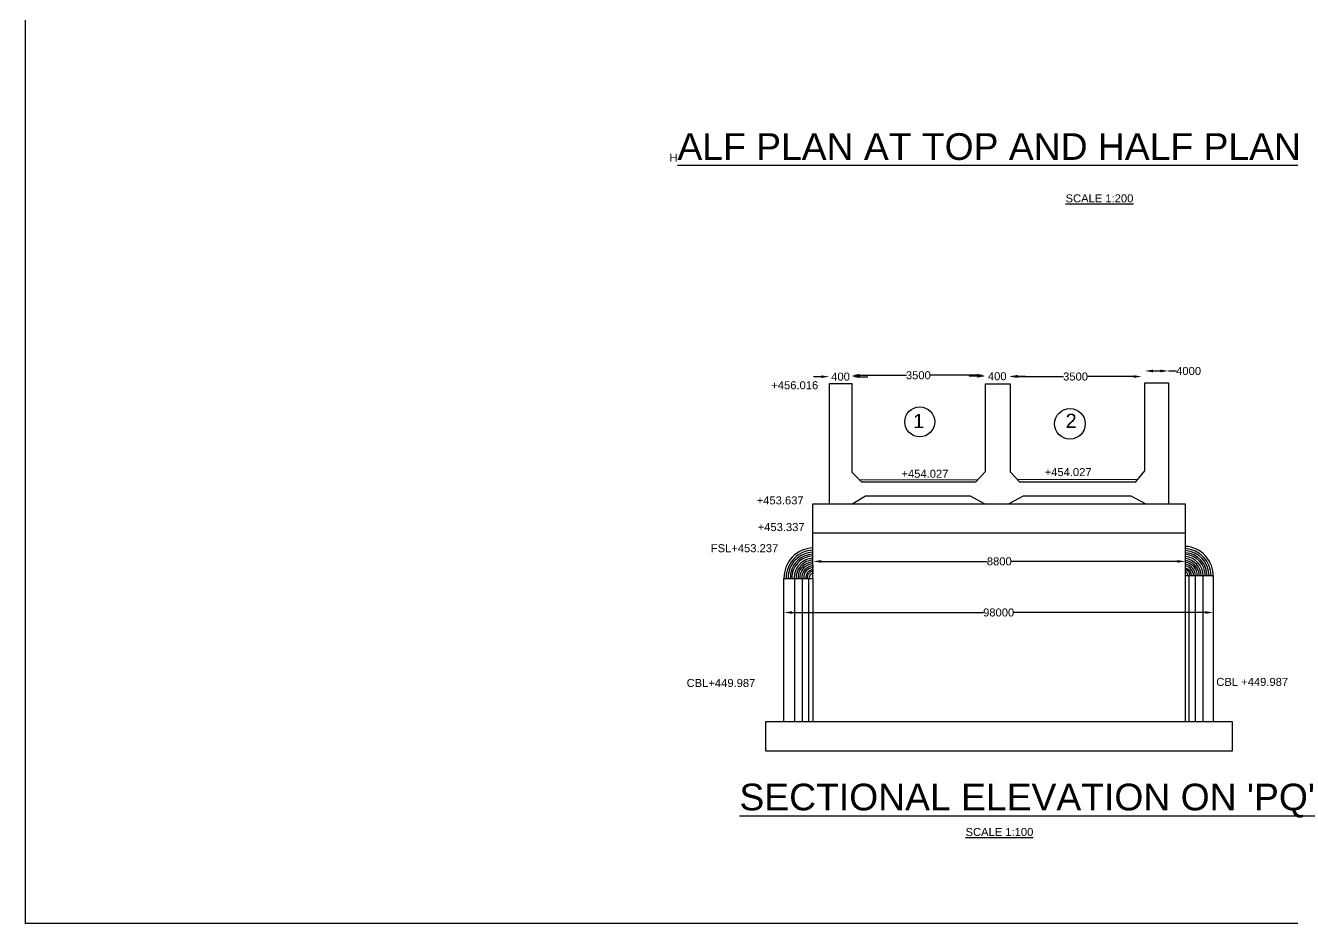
# Model space of a CAD drawing. Header units: millimetres. Extents: x -53216474 to -53196933, y 22129515 to 22144842.
# Drawn here: x -53216474 to -53209351, y 22129515 to 22134564 of the extents above; entities that cross this region are included whole.
import ezdxf

# ---------------------------------------------------------------- set-up
doc = ezdxf.new("R2010")
doc.units = ezdxf.units.MM
doc.header["$MEASUREMENT"] = 0
doc.header["$PDMODE"] = 32
doc.header["$PDSIZE"] = 28
for name, color, linetype in [('DIMENSION', 7, 'Continuous'), ('DRAWING', 2, 'Continuous'), ('REF', 22, 'Continuous'), ('TEXT', 7, 'Continuous')]:
    doc.layers.add(name, color=color, linetype=linetype)
doc.styles.get("Standard").update_dxf_attribs({"font": 'arial.ttf', "height": 45})
doc.dimstyles.get("Standard").update_dxf_attribs({"dimtxt": 45, "dimasz": 45, "dimexe": 0.18, "dimexo": 0.0625, "dimgap": 0.09, "dimtad": 0, "dimdec": 0, "dimzin": 0, "dimdsep": 46, "dimtxsty": 'Standard', "dimcen": 0.09, "dimse1": 1, "dimse2": 1, "dimadec": 0, "dimazin": 0, "dimtfac": 1, "dimtdec": 0, "dimtofl": 0, "dimtmove": 0, "dimatfit": 3, "dimfxl": 1, "dimtolj": 1, "dimtzin": 0, "dimarcsym": 0})

# ---------------------------------------------------------------- blocks, each defined once
blk = doc.blocks.new('*D109')
at = {"layer": 'Defpoints', "color": 0, "transparency": 16777216}
for p in [(-53211954.5, 22132589.6), (-53211954.5, 22132550.5), (-53211829.3, 22132550.5)]:
    blk.add_point(p, dxfattribs=at)
at = {"layer": 'DIMENSION', "color": 0, "lineweight": -2, "transparency": 16777216}
for p, q in [((-53211999.5, 22132589.6), (-53212044.5, 22132589.6)), ((-53211784.3, 22132589.6), (-53211739.3, 22132589.6))]:
    blk.add_line(p, q, dxfattribs=at)
at = {"layer": 'DIMENSION', "color": 0, "transparency": 16777216}
for points in [[(-53211999.5, 22132597.1), (-53211999.5, 22132582.1), (-53211954.5, 22132589.6)], [(-53211784.3, 22132597.1), (-53211784.3, 22132582.1), (-53211829.3, 22132589.6)]]:
    blk.add_solid(points, dxfattribs=at)
at = {"layer": 'DIMENSION', "color": 0, "transparency": 16777216, "insert": (-53211891.9, 22132589.6), "char_height": 45, "attachment_point": 5}
blk.add_mtext('\\A1;400', dxfattribs=at)
blk = doc.blocks.new('*D110')
at = {"layer": 'Defpoints', "color": 0, "transparency": 16777216}
for p in [(-53211079.8, 22132597.3), (-53211829.3, 22132589.6), (-53211079.8, 22132591.8)]:
    blk.add_point(p, dxfattribs=at)
at = {"layer": 'DIMENSION', "color": 0, "lineweight": -2, "transparency": 16777216}
for p, q in [((-53211784.3, 22132597.3), (-53211521.8, 22132597.3)), ((-53211124.8, 22132597.3), (-53211387.4, 22132597.3))]:
    blk.add_line(p, q, dxfattribs=at)
at = {"layer": 'DIMENSION', "color": 0, "transparency": 16777216}
for points in [[(-53211784.3, 22132604.8), (-53211784.3, 22132589.8), (-53211829.3, 22132597.3)], [(-53211124.8, 22132604.8), (-53211124.8, 22132589.8), (-53211079.8, 22132597.3)]]:
    blk.add_solid(points, dxfattribs=at)
at = {"layer": 'DIMENSION', "color": 0, "transparency": 16777216, "insert": (-53211454.6, 22132597.3), "char_height": 45, "attachment_point": 5}
blk.add_mtext('\\A1;3500', dxfattribs=at)
blk = doc.blocks.new('*D111')
at = {"layer": 'Defpoints', "color": 0, "transparency": 16777216}
for p in [(-53211079.8, 22132591.8), (-53210942.1, 22132594.9), (-53210942.1, 22132591.8)]:
    blk.add_point(p, dxfattribs=at)
at = {"layer": 'DIMENSION', "color": 0, "lineweight": -2, "transparency": 16777216}
for p, q in [((-53211124.8, 22132591.8), (-53211169.8, 22132591.8)), ((-53210897.1, 22132591.8), (-53210852.1, 22132591.8))]:
    blk.add_line(p, q, dxfattribs=at)
at = {"layer": 'DIMENSION', "color": 0, "transparency": 16777216}
for points in [[(-53211124.8, 22132599.3), (-53211124.8, 22132584.3), (-53211079.8, 22132591.8)], [(-53210897.1, 22132599.3), (-53210897.1, 22132584.3), (-53210942.1, 22132591.8)]]:
    blk.add_solid(points, dxfattribs=at)
at = {"layer": 'DIMENSION', "color": 0, "transparency": 16777216, "insert": (-53211011, 22132591.8), "char_height": 45, "attachment_point": 5}
blk.add_mtext('\\A1;400', dxfattribs=at)
blk = doc.blocks.new('*D112')
at = {"layer": 'Defpoints', "color": 0, "transparency": 16777216}
for p in [(-53210942.1, 22132591.8), (-53210199.9, 22132590.2), (-53210199.9, 22132588.7)]:
    blk.add_point(p, dxfattribs=at)
at = {"layer": 'DIMENSION', "color": 0, "lineweight": -2, "transparency": 16777216}
for p, q in [((-53210897.1, 22132590.2), (-53210638.2, 22132590.2)), ((-53210244.9, 22132590.2), (-53210503.8, 22132590.2))]:
    blk.add_line(p, q, dxfattribs=at)
at = {"layer": 'DIMENSION', "color": 0, "transparency": 16777216}
for points in [[(-53210897.1, 22132597.7), (-53210897.1, 22132582.7), (-53210942.1, 22132590.2)], [(-53210244.9, 22132597.7), (-53210244.9, 22132582.7), (-53210199.9, 22132590.2)]]:
    blk.add_solid(points, dxfattribs=at)
at = {"layer": 'DIMENSION', "color": 0, "transparency": 16777216, "insert": (-53210571, 22132590.2), "char_height": 45, "attachment_point": 5}
blk.add_mtext('\\A1;3500', dxfattribs=at)
blk = doc.blocks.new('*D113')
at = {"layer": 'Defpoints', "color": 0, "transparency": 16777216}
for p in [(-53210048.5, 22132621.6), (-53210181.4, 22132554.6), (-53210048.5, 22132554.6)]:
    blk.add_point(p, dxfattribs=at)
at = {"layer": 'DIMENSION', "color": 0, "lineweight": -2, "transparency": 16777216}
for p, q in [((-53210136.4, 22132621.6), (-53210093.5, 22132621.6)), ((-53210048.5, 22132621.6), (-53210003.5, 22132621.6))]:
    blk.add_line(p, q, dxfattribs=at)
at = {"layer": 'DIMENSION', "color": 0, "transparency": 16777216}
for points in [[(-53210136.4, 22132629.1), (-53210136.4, 22132614.1), (-53210181.4, 22132621.6)], [(-53210093.5, 22132629.1), (-53210093.5, 22132614.1), (-53210048.5, 22132621.6)]]:
    blk.add_solid(points, dxfattribs=at)
at = {"layer": 'DIMENSION', "color": 0, "transparency": 16777216, "insert": (-53209935.4, 22132621.6), "char_height": 45, "attachment_point": 5}
blk.add_mtext('\\A1;4000', dxfattribs=at)
blk = doc.blocks.new('*D114')
at = {"layer": 'Defpoints', "color": 0, "transparency": 16777216}
for p in [(-53212045.3, 22131558.3), (-53209953.8, 22131567.4), (-53209953.8, 22131551.2)]:
    blk.add_point(p, dxfattribs=at)
at = {"layer": 'DIMENSION', "color": 0, "lineweight": -2, "transparency": 16777216}
for p, q in [((-53212000.3, 22131551.2), (-53211066.8, 22131551.2)), ((-53209998.8, 22131551.2), (-53210932.3, 22131551.2))]:
    blk.add_line(p, q, dxfattribs=at)
at = {"layer": 'DIMENSION', "color": 0, "transparency": 16777216}
for points in [[(-53212000.3, 22131558.7), (-53212000.3, 22131543.7), (-53212045.3, 22131551.2)], [(-53209998.8, 22131558.7), (-53209998.8, 22131543.7), (-53209953.8, 22131551.2)]]:
    blk.add_solid(points, dxfattribs=at)
at = {"layer": 'DIMENSION', "color": 0, "transparency": 16777216, "insert": (-53210999.5, 22131551.2), "char_height": 45, "attachment_point": 5}
blk.add_mtext('\\A1;8800', dxfattribs=at)
blk = doc.blocks.new('*D115')
at = {"layer": 'Defpoints', "color": 0, "transparency": 16777216}
for p in [(-53212209.8, 22131264), (-53212209.8, 22131251.9), (-53209796.4, 22131264.9)]:
    blk.add_point(p, dxfattribs=at)
at = {"layer": 'DIMENSION', "color": 0, "lineweight": -2, "transparency": 16777216}
for p, q in [((-53212164.8, 22131264), (-53211087.8, 22131264)), ((-53209841.4, 22131264), (-53210918.4, 22131264))]:
    blk.add_line(p, q, dxfattribs=at)
at = {"layer": 'DIMENSION', "color": 0, "transparency": 16777216}
for points in [[(-53212164.8, 22131271.5), (-53212164.8, 22131256.5), (-53212209.8, 22131264)], [(-53209841.4, 22131271.5), (-53209841.4, 22131256.5), (-53209796.4, 22131264)]]:
    blk.add_solid(points, dxfattribs=at)
at = {"layer": 'DIMENSION', "color": 0, "transparency": 16777216, "insert": (-53211003.1, 22131264), "char_height": 45, "attachment_point": 5}
blk.add_mtext('\\A1;98000', dxfattribs=at)

msp = doc.modelspace()

# ---------------------------------------------------------------- linework, layer by layer
at = {"layer": 'DIMENSION', "color": 0}
msp.add_lwpolyline([(-53196944.4, 22129515.1), (-53216474.1, 22129515.1), (-53216474.1, 22144841.9), (-53196944.4, 22144841.9)], close=True, dxfattribs=at)
at = {"layer": 'DRAWING', "color": 0}
for points in [[(-53211954.5, 22131875.4), (-53211954.5, 22132550.5), (-53211829.3, 22132550.5), (-53211829.3, 22132052.5), (-53211774.3, 22131997.6), (-53211131.8, 22131997.6), (-53211076.5, 22132056.1), (-53211076.5, 22132548.9), (-53210939.2, 22132548.9), (-53210939.2, 22132054.7), (-53210885.9, 22131999.1), (-53210232.6, 22131999.1), (-53210181.4, 22132061.1), (-53210181.4, 22132554.6), (-53210048.5, 22132554.6), (-53210048.5, 22131875.4)], [(-53211788.5, 22132011.7), (-53211119.7, 22132010.4)], [(-53210898.9, 22132012.6), (-53210221.8, 22132012.1)], [(-53211082.1, 22131875.4), (-53211161.5, 22131918.8), (-53211751.3, 22131918.8), (-53211823.3, 22131875.4)], [(-53210178, 22131875.4), (-53210258.5, 22131918.5), (-53210865.1, 22131918.5), (-53210945.2, 22131875.4)], [(-53212046.7, 22131455.2), (-53212046.7, 22131875.4), (-53209953.8, 22131875.4), (-53209953.8, 22130650.9)], [(-53212046.7, 22131711.5), (-53209953.8, 22131711.5)], [(-53209796.4, 22130650.9), (-53209796.4, 22131469.6), (-53209953.8, 22131469.6)], [(-53209934.8, 22131469.6), (-53209934.8, 22130650.9)], [(-53209897.8, 22131469.6), (-53209897.8, 22130650.9)], [(-53209856, 22131469.6), (-53209856, 22130650.9)], [(-53212209.8, 22130650.9), (-53212209.8, 22131455.2), (-53212046.7, 22131455.2), (-53212046.7, 22130650.9)], [(-53212148.1, 22130650.9), (-53212148.1, 22131455.2)], [(-53212108, 22131455.2), (-53212108, 22130650.9)], [(-53212069.5, 22130650.9), (-53212069.5, 22131455.2)]]:
    msp.add_lwpolyline(points, dxfattribs=at)
msp.add_lwpolyline([(-53212312.3, 22130650.9), (-53209690.9, 22130650.9), (-53209690.9, 22130485), (-53212312.3, 22130485)], close=True, dxfattribs=at)
for centre, radius, start, end in [((-53212043.3, 22131460.2), 166.5, 91.15265, 181.70137), ((-53212043.3, 22131460.2), 153.7, 91.15265, 181.70137), ((-53212043.3, 22131460.2), 142.9, 91.15265, 181.70137), ((-53209962.9, 22131469.6), 166.5, 358.29863, 86.83702), ((-53209962.9, 22131469.6), 153.7, 0, 86.57238), ((-53209962.9, 22131469.6), 142.9, 0, 86.3121), ((-53209962.9, 22131469.6), 131, 0, 85.97774), ((-53212043.3, 22131460.2), 131, 91.15265, 181.70137), ((-53212043.3, 22131460.2), 121.8, 91.15265, 182.32576), ((-53212043.3, 22131460.2), 108.7, 91.15265, 182.60643), ((-53212043.3, 22131460.2), 98.2, 91.15265, 182.88764), ((-53212043.3, 22131460.2), 87.6, 91.15265, 183.23611), ((-53212043.3, 22131460.2), 77.6, 91.15265, 183.65446), ((-53209962.9, 22131469.6), 121.8, 0, 85.67489), ((-53209962.9, 22131469.6), 108.7, 0, 85.15209), ((-53209962.9, 22131469.6), 98.2, 0, 84.62801), ((-53209962.9, 22131469.6), 87.6, 0, 83.97813), ((-53209962.9, 22131469.6), 77.6, 0, 83.19717), ((-53209962.9, 22131469.6), 66.1, 0, 82.0047), ((-53212043.3, 22131460.2), 66.1, 91.15265, 184.29231), ((-53212043.3, 22131460.2), 55.9, 91.15265, 185.07756), ((-53212043.3, 22131460.2), 44.6, 91.15265, 186.36105), ((-53212043.3, 22131460.2), 36.4, 91.15265, 187.81778), ((-53212043.3, 22131460.2), 24.6, 91.15265, 191.58816), ((-53209962.9, 22131469.6), 55.9, 0, 80.53319), ((-53209962.9, 22131469.6), 44.6, 0, 78.11789), ((-53209962.9, 22131469.6), 36.4, 0, 75.35761), ((-53209962.9, 22131469.6), 24.6, 0, 68.08027)]:
    msp.add_arc(centre, radius, start, end, dxfattribs=at)
at = {"layer": 'REF', "color": 0}
for centre, radius in [((-53211446.8, 22132335.4), 84.2), ((-53210602.5, 22132324.3), 86.1)]:
    msp.add_circle(centre, radius, dxfattribs=at)

# ---------------------------------------------------------------- texts
at = {"layer": 'TEXT', "color": 0}
for s, height, p in [('%%UALF PLAN AT TOP AND HALF PLAN AT BOTTOM', 150, (-53212808.7, 22133808.1)), ('H', 45, (-53212853.1, 22133797.4)), ('%%USCALE 1:200', 45, (-53210626.9, 22133569.4)), ('+456.016', 45, (-53212281.2, 22132518.9)), ('1', 80, (-53211483.7, 22132300.4)), ('2', 80, (-53210626.9, 22132301.3)), (' +454.027', 45, (-53211567, 22132021.5)), (' +454.027', 45, (-53210762.1, 22132030.8)), ('+453.637', 45, (-53212363.3, 22131871.8)), ('+453.337', 45, (-53212357.7, 22131721.7)), ('FSL+453.237', 45, (-53212621.2, 22131603)), ('CBL+449.987', 45, (-53212757.1, 22130845.3)), ('CBL +449.987', 45, (-53209779.7, 22130851.5)), ("%%USECTIONAL ELEVATION ON 'PQ'", 150, (-53212460.2, 22130151.9)), ('%%USCALE 1:100', 45, (-53211189.2, 22130007.9))]:
    msp.add_text(s, height=height, dxfattribs=at).set_placement(p)

# ---------------------------------------------------------------- dimensions: what is measured, and where the dimension line sits
at = {"layer": 'DIMENSION', "color": 0}
for base, p1, p2, text, picture, middle in [((-53211954.5, 22132589.6), (-53211829.3, 22132550.5), (-53211954.5, 22132550.5), '400', '*D109', (-53211891.9, 22132589.6)), ((-53211079.8, 22132597.3), (-53211829.3, 22132589.6), (-53211079.8, 22132591.8), '3500', '*D110', (-53211454.6, 22132597.3)), ((-53210942.1, 22132591.8), (-53211079.8, 22132591.8), (-53210942.1, 22132594.9), '400', '*D111', (-53211011, 22132591.8)), ((-53210199.9, 22132590.2), (-53210942.1, 22132591.8), (-53210199.9, 22132588.7), '3500', '*D112', (-53210571, 22132590.2)), ((-53210048.5, 22132621.6), (-53210181.4, 22132554.6), (-53210048.5, 22132554.6), '4000', '*D113', (-53209935.4, 22132621.6)), ((-53209953.8, 22131551.2), (-53212045.3, 22131558.3), (-53209953.8, 22131567.4), '8800', '*D114', (-53210999.5, 22131551.2)), ((-53212209.8, 22131264), (-53209796.4, 22131264.9), (-53212209.8, 22131251.9), '98000', '*D115', (-53211003.1, 22131264))]:
    dim = msp.add_linear_dim(base=base, p1=p1, p2=p2, text=text, dimstyle='Standard', dxfattribs=at)
    dim.commit()
    dim.dimension.update_dxf_attribs({"geometry": picture, "text_midpoint": middle})

doc.saveas('drawing.dxf')
